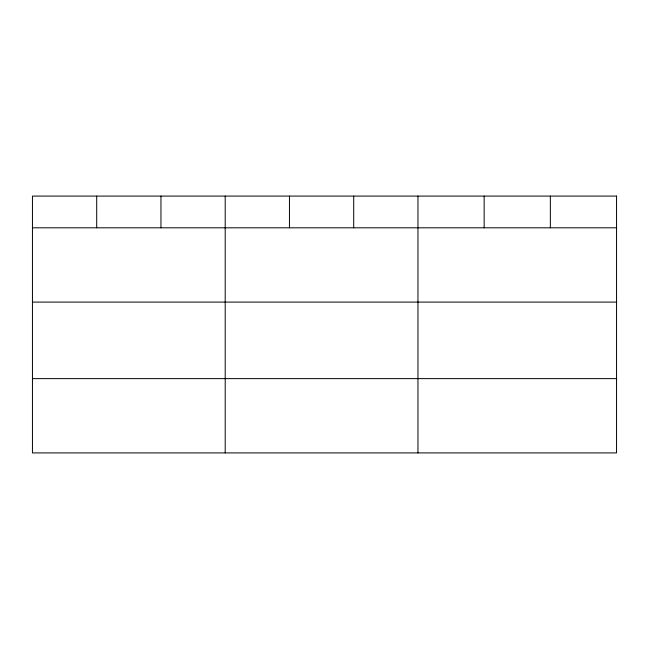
<?xml version="1.0" encoding="UTF-8"?>
<svg xmlns="http://www.w3.org/2000/svg" width="649" height="649" viewBox="0 0 649 649"><rect width="100%" height="100%" fill="white"/><g stroke="black" fill="none" stroke-linecap="round" stroke-linejoin="round"><path stroke-width="0.97" d="M32.45 227.807L616.55 227.807M32.45 302.093L616.55 302.093M32.45 378.627L616.55 378.627M550.352 196.087L550.352 227.807M484.154 196.087L484.154 227.807M417.956 196.087L417.956 452.913M353.705 196.087L353.705 227.807M289.454 196.087L289.454 227.807M225.203 196.087L225.203 452.913M160.952 196.087L160.952 227.807M96.701 196.087L96.701 227.807M616.55 196.087L32.45 196.087L32.45 452.913L616.55 452.913L616.55 196.087"/></g></svg>
